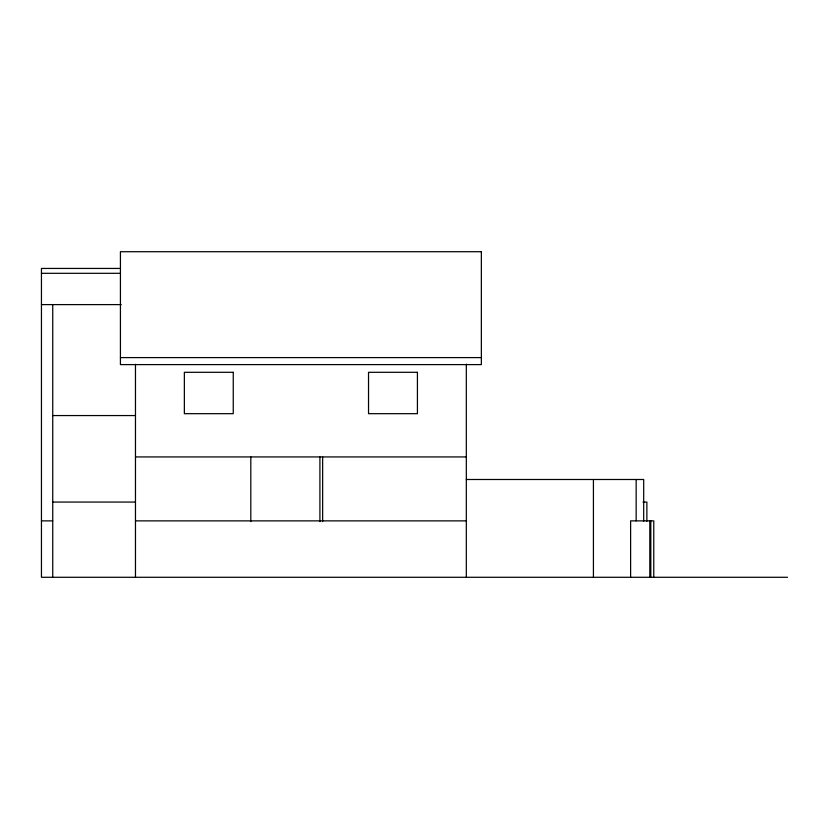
<?xml version="1.0" encoding="UTF-8"?>
<svg xmlns="http://www.w3.org/2000/svg" width="829" height="829" viewBox="0 0 829 829"><rect width="100%" height="100%" fill="white"/><g stroke="black" fill="none" stroke-linecap="round" stroke-linejoin="round"><path stroke-width="1.24" d="M120.423 268.441L41.45 268.441L41.45 577.285L787.55 577.285M41.45 273.311L120.423 273.311M41.45 304.606L121.241 304.606M120.423 357.6L481.359 357.6M52.735 415.557L135.469 415.557M135.469 456.934L466.323 456.934M466.323 479.494L643.687 479.494L643.687 521.192M52.735 502.063L135.469 502.063M643.003 502.063L646.879 502.063L646.879 521.192M41.45 520.871L52.735 520.871M135.469 520.871L466.323 520.871M653.77 577.285L653.77 520.871L630.62 520.871L630.62 577.285M650.806 520.871L650.806 577.285M649.812 520.871L649.812 577.285M636.164 479.494L636.164 520.871M593.419 479.494L593.419 577.285M466.323 364.19L466.323 577.285M322.647 456.934L322.647 521.576M319.911 456.934L319.911 521.576M250.814 456.934L250.814 521.576M135.469 364.273L135.469 577.285M52.735 304.606L52.735 577.285M481.359 251.715L120.423 251.715L120.423 364.605L481.359 364.605L481.359 251.715M233.25 372.304L184.359 372.304L184.359 413.681L233.25 413.681L233.25 372.304M417.422 372.304L368.532 372.304L368.532 413.681L417.422 413.681L417.422 372.304"/></g></svg>
